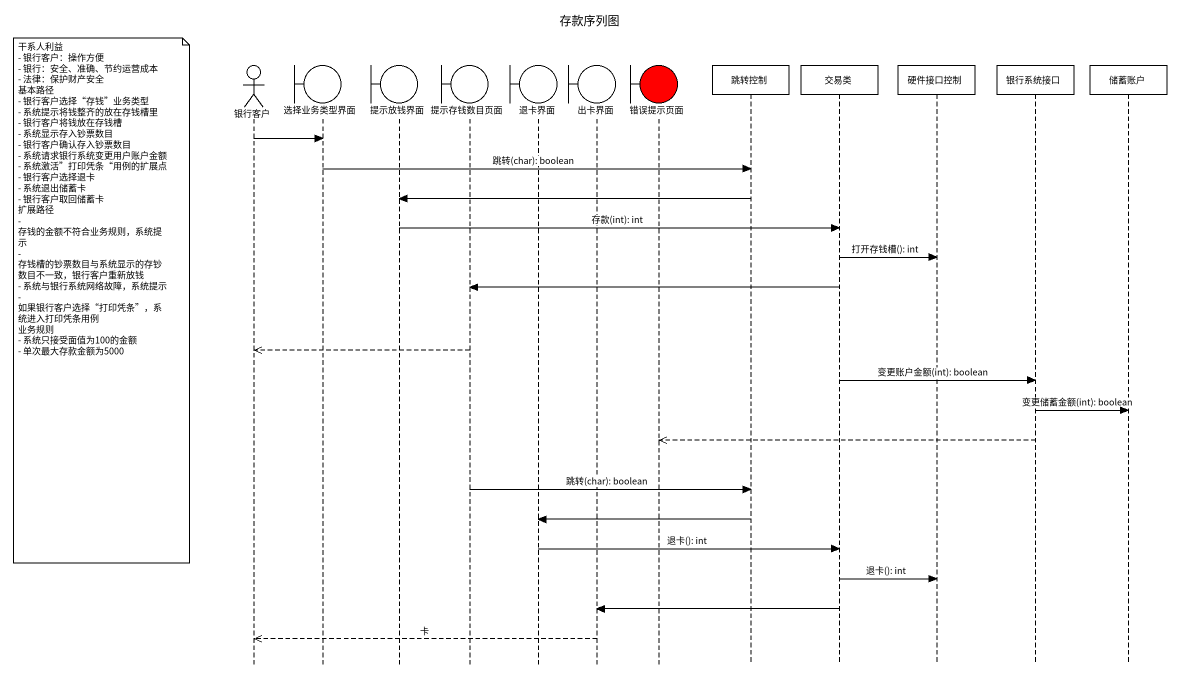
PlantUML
@startuml
title 存款序列图
hide footbox
actor 银行客户
boundary 选择业务类型界面
boundary 提示放钱界面
boundary 提示存钱数目页面
boundary 退卡界面
boundary 出卡界面
boundary 错误提示页面 #FF0000
participant 跳转控制
participant 交易类
participant 硬件接口控制
participant 银行系统接口
participant 储蓄账户

银行客户 -> 选择业务类型界面
选择业务类型界面 -> 跳转控制 : 跳转(char): boolean
跳转控制 -> 提示放钱界面
提示放钱界面 -> 交易类 : 存款(int): int
交易类 -> 硬件接口控制 : 打开存钱槽(): int
交易类 -> 提示存钱数目页面
note left of 银行客户
  干系人利益
  - 银行客户：操作方便
  - 银行：安全、准确、节约运营成本
  - 法律：保护财产安全
  基本路径
  - 银行客户选择“存钱”业务类型
  - 系统提示将钱整齐的放在存钱槽里
  - 银行客户将钱放在存钱槽
  - 系统显示存入钞票数目
  - 银行客户确认存入钞票数目
  - 系统请求银行系统变更用户账户金额
  - 系统激活”打印凭条“用例的扩展点
  - 银行客户选择退卡
  - 系统退出储蓄卡
  - 银行客户取回储蓄卡
  扩展路径
  - 存钱的金额不符合业务规则，系统提示
  - 存钱槽的钞票数目与系统显示的存钞数目不一致，银行客户重新放钱
  - 系统与银行系统网络故障，系统提示
  - 如果银行客户选择“打印凭条”，系统进入打印凭条用例
  业务规则
  - 系统只接受面值为100的金额
  - 单次最大存款金额为5000
end note
提示存钱数目页面 -->> 银行客户
交易类 -> 银行系统接口 : 变更账户金额(int): boolean
银行系统接口 -> 储蓄账户 : 变更储蓄金额(int): boolean
银行系统接口 -->> 错误提示页面
提示存钱数目页面 -> 跳转控制 : 跳转(char): boolean
跳转控制 -> 退卡界面
退卡界面 -> 交易类 : 退卡(): int
交易类 -> 硬件接口控制 : 退卡(): int
交易类 -> 出卡界面
出卡界面 -->> 银行客户 : 卡
@enduml
